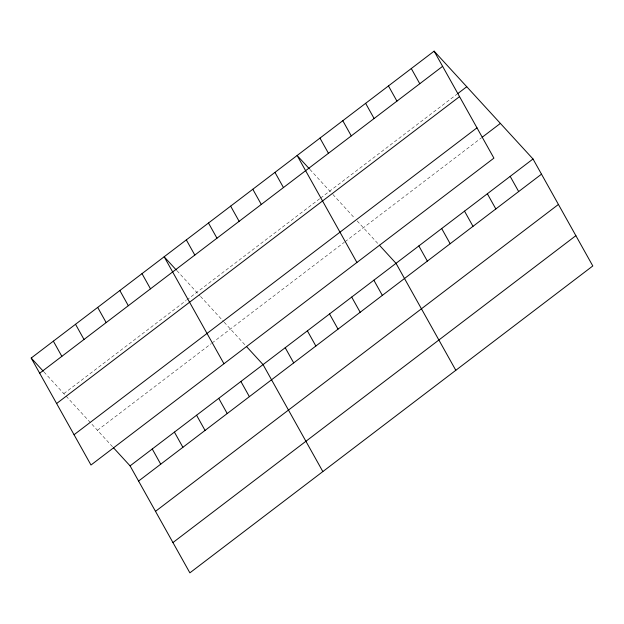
<?xml version="1.0" encoding="UTF-8"?>
<svg xmlns="http://www.w3.org/2000/svg" width="624" height="624" viewBox="0 0 624 624"><rect width="100%" height="100%" fill="white"/><g stroke="black" fill="none" stroke-linecap="round" stroke-linejoin="round"><path stroke-width="0.47" stroke-dasharray="3.12 2.34" d="M63.835 393.627L186.1 300.503M186.865 299.918L319.831 198.65M320.596 198.065L456.862 94.271M97.453 430.287L211.318 343.567M212.082 342.982L344.284 242.291M345.049 241.714L481.354 137.888M309.925 169.455L332.257 193.799M332.881 194.477L354.666 218.236M357.162 220.951L378.745 244.491M176.966 270.722L199.914 295.745M200.538 296.431L223.571 321.547M224.195 322.226L245.778 345.758M44 371.998L112.811 447.034"/><path stroke-width="0.94" d="M434.125 51.152L493.912 158.129L90.987 465.013L31.2 358.043L434.125 51.152L533.013 158.987L592.8 265.957L189.875 572.848L130.088 465.871L113.451 447.736M39.686 373.222L442.611 66.339M457.626 93.694L466.76 86.736M56.612 403.517L459.537 96.626M74.053 434.725L476.978 127.834M482.118 137.311L500.378 123.404M130.088 465.871L533.013 158.987M138.575 481.057L541.499 174.166M155.501 511.345L558.425 204.454M172.949 542.552L575.874 235.661M309.286 168.753L297.133 155.501L356.912 262.47M379.384 245.185L396.022 263.328L455.809 370.297M176.319 270.028L164.167 256.768L223.954 363.745M246.418 346.46L263.055 364.595L322.842 471.572M31.2 358.043L43.36 371.303M510.182 176.374L518.669 191.552M487.352 193.768L495.838 208.946M411.294 68.546L419.78 83.725M464.521 211.154L473 226.333M388.463 85.933L396.942 101.119M441.683 228.548L450.169 243.727M365.625 103.327L374.111 118.505M418.852 245.934L427.339 261.113M342.794 120.713L351.281 135.899M319.964 138.107L328.45 153.286M373.862 280.207L382.348 295.386M351.702 297.086L360.181 312.265M274.966 172.38L283.452 187.559M329.534 313.966L338.021 329.144M252.806 189.251L261.292 204.438M307.375 330.845L315.861 346.024M230.646 206.131L239.132 221.317M285.215 347.724L293.701 362.903M208.486 223.01L216.973 238.196M186.326 239.889L194.813 255.076M240.895 381.475L249.382 396.661M218.735 398.354L227.222 413.54M142.007 273.647L150.485 288.834M196.576 415.233L205.054 430.42M119.847 290.527L128.326 305.713M174.416 432.112L182.894 447.299M97.679 307.406L106.166 322.585M152.248 448.991L160.735 464.178M75.52 324.285L84.006 339.464M53.36 341.164L61.846 356.343"/></g></svg>
